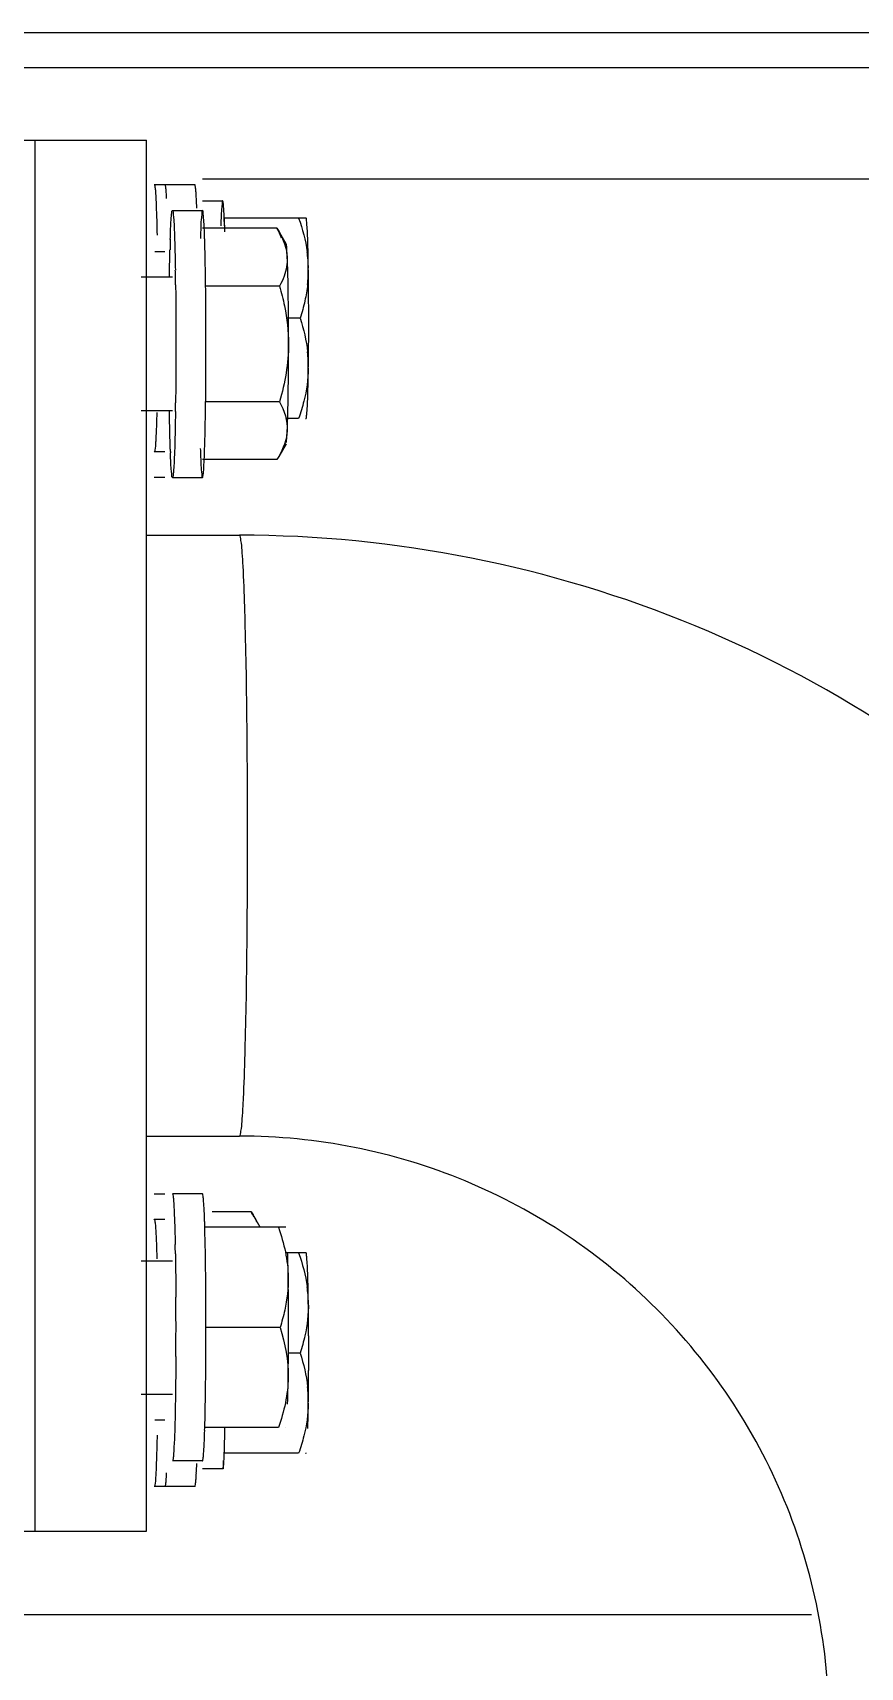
# Model space of a CAD drawing. Header units: millimetres. Extents: x 32496 to 166256, y 3504 to 23939.
# Drawn here: x 98670.6 to 98744.9, y 8088.3 to 8235.2 of the extents above; entities that cross this region are included whole.
import ezdxf

# ---------------------------------------------------------------- set-up
doc = ezdxf.new("R2010")
doc.units = ezdxf.units.MM
doc.layers.get('0').update_dxf_attribs({"lineweight": 35})
doc.layers.add('变压器模型_1__0', color=7, linetype='Continuous')

# ---------------------------------------------------------------- blocks, each defined once
blk = doc.blocks.new('gtrytrgtrr')
at = {"layer": '变压器模型_1__0', "color": 6, "linetype": 'Continuous'}
for p, q in [((67190.26, -72841.13), (66810.66, -72841.13)), ((67190.26, -72844.29), (66810.66, -72844.29)), ((66890.74, -72850.79), (66903.93, -72850.79)), ((66893.93, -72975.79), (66893.93, -72850.79)), ((66903.93, -72975.79), (66903.93, -72850.79)), ((67190.26, -72854.29), (66908.95, -72854.29)), ((66908.26, -72854.79), (66904.62, -72854.79)), ((66906.25, -72857.1), (66908.95, -72857.1)), ((66908.95, -72856.24), (66910.76, -72856.24)), ((66915.64, -72858.7), (66908.95, -72858.7)), ((66910.9, -72857.79), (66910.92, -72859.04)), ((66918.26, -72857.79), (66910.9, -72857.79)), ((66915.64, -72858.7), (66915.8, -72858.97)), ((66916.46, -72860.11), (66915.8, -72858.97)), ((66904.67, -72860.79), (66905.57, -72860.79)), ((66906.25, -72863.1), (66903.45, -72863.1)), ((66915.88, -72863.9), (66909.19, -72863.9)), ((66917.73, -72866.79), (66916.57, -72866.79)), ((66906.25, -72875.1), (66903.45, -72875.1)), ((66915.88, -72874.29), (66909.19, -72874.29)), ((66917.59, -72875.79), (66916.46, -72875.79)), ((66918.21, -72875.79), (66918.26, -72875.79)), ((66905.57, -72878.79), (66904.62, -72878.79)), ((66915.64, -72879.49), (66908.95, -72879.49)), ((66915.8, -72879.22), (66915.64, -72879.49)), ((66916.46, -72878.09), (66915.8, -72879.22)), ((66905.57, -72881.1), (66904.62, -72881.1)), ((66906.25, -72881.1), (66908.95, -72881.1)), ((66903.93, -72886.29), (66912.29, -72886.29)), ((66903.93, -72940.29), (66912.29, -72940.29)), ((66904.62, -72945.49), (66905.57, -72945.49)), ((66908.95, -72945.49), (66906.25, -72945.49)), ((66905.57, -72947.79), (66904.62, -72947.79)), ((66916.45, -72948.49), (66909.09, -72948.49)), ((66913.33, -72947.09), (66909.82, -72947.09)), ((66913.33, -72947.09), (66913.49, -72947.36)), ((66914.14, -72948.49), (66913.49, -72947.36)), ((66903.45, -72951.49), (66906.25, -72951.49)), ((66906.51, -72950.88), (66906.52, -72951.36)), ((66918.26, -72950.79), (66916.45, -72950.79)), ((66915.92, -72957.49), (66909.22, -72957.49)), ((66917.73, -72959.79), (66916.65, -72959.79)), ((66903.45, -72963.49), (66906.25, -72963.49)), ((66906.52, -72963.61), (66906.51, -72964.08)), ((66904.67, -72965.79), (66905.57, -72965.79)), ((66915.78, -72966.49), (66909.09, -72966.49)), ((66910.94, -72966.41), (66910.9, -72968.79)), ((66917.59, -72968.79), (66910.9, -72968.79)), ((66918.21, -72968.79), (66918.26, -72968.79)), ((66908.95, -72969.49), (66906.25, -72969.49)), ((66910.81, -72970.18), (66908.95, -72970.18)), ((66910.81, -72969.46), (66910.81, -72970.18)), ((66908.26, -72971.79), (66904.62, -72971.79)), ((66890.74, -72975.79), (66903.93, -72975.79)), ((66441.26, -72983.29), (66963.68, -72983.29))]:
    blk.add_line(p, q, dxfattribs=at)
for centre, radius, start, end in [((66851.07, -72859.03), 57.41, 2.1398, 2.9904), ((66846.1, -72860.59), 64.86, 1.8604, 2.701), ((67055.89, -72864.53), 149.91, 178.339, 178.5094), ((67028.21, -72863.72), 122.22, 178.112, 178.341), ((66777.56, -72864.02), 131.66, 1.5143, 1.881), ((66906.42, -72862.49), 12.05, 0.9212, 7.9254), ((66628.8, -72867.29), 277.75, 0.8815, 0.9953), ((66598.85, -72867.74), 307.71, 0.7371, 0.8811), ((66906.48, -72862.46), 11.98, 353.7906, 0.818), ((66906.48, -72871.12), 11.98, 359.1833, 6.2132), ((66598.05, -72870.44), 308.5, 359.1187, 359.2683), ((66792.69, -72872.19), 123.97, 358.29, 358.7572), ((66850.74, -72873.98), 65.89, 357.4647, 358.3335), ((66771.81, -72874), 137.41, 358.0998, 358.5958), ((67002.67, -72875.32), 96.67, 181.9183, 182.1122), ((66766.82, -72952.72), 142.4, 1.4626, 1.7957), ((66906.47, -72950.75), 7.78, 24.2365, 28.0791), ((66664.12, -72955.04), 242.43, 0.9828, 1.1846), ((66906.42, -72955.49), 12.05, 0.9212, 7.9254), ((66459.85, -72957.49), 446.72, 359.6639, 0.3483), ((66462.54, -72957.49), 446.72, 359.6517, 0.3361), ((66581.17, -72959.79), 337.33, 359.7345, 0.2655), ((66906.48, -72964.12), 11.98, 359.1833, 6.2132), ((66771.17, -72962.38), 138.04, 358.2036, 358.4727), ((66722.99, -72961.11), 186.25, 358.4762, 358.8213), ((66779.6, -72963.79), 131.4, 358.1473, 358.7381), ((66844.33, -72965.91), 66.64, 357.2989, 358.1714), ((66863.82, -72968.19), 44.64, 356.9442, 357.304), ((66842.75, -72967.21), 65.74, 357.3152, 357.8275)]:
    blk.add_arc(centre, radius, start, end, dxfattribs=at)
for points, knots in [([(66904.62, -72854.79), (66904.65, -72854.79), (66904.66, -72854.95), (66904.71, -72855.13), (66904.73, -72855.54), (66904.75, -72855.84), (66904.76, -72856.02)], [0, 0, 0, 0, 0.069702, 0.260174, 0.571225, 1, 1, 1, 1]), ([(66905.57, -72854.79), (66905.59, -72854.79), (66905.61, -72854.95), (66905.65, -72855.13), (66905.67, -72855.54), (66905.69, -72855.84), (66905.7, -72856.02)], [0, 0, 0, 0, 0.069702, 0.260174, 0.571225, 1, 1, 1, 1]), ([(66908.4, -72856.03), (66908.39, -72855.85), (66908.37, -72855.55), (66908.35, -72855.14), (66908.3, -72854.95), (66908.29, -72854.79), (66908.26, -72854.79)], [0, 0, 0, 0, 0.428782, 0.739861, 0.93035, 1, 1, 1, 1]), ([(66904.76, -72856.02), (66904.77, -72856.23), (66904.82, -72857.34), (66904.85, -72858.45), (66904.87, -72859.34)], [0, 0, 0, 0, 0.196806, 1, 1, 1, 1]), ([(66906.06, -72859.7), (66906.06, -72859.44), (66906.09, -72858.68), (66906.12, -72857.91), (66906.18, -72857.41)], [0, 0, 0, 0, 0.333885, 1, 1, 1, 1]), ([(66906.18, -72857.41), (66906.18, -72857.36), (66906.21, -72857.28), (66906.19, -72857.1), (66906.25, -72857.1)], [0, 0, 0, 0, 0.428297, 1, 1, 1, 1]), ([(66906.25, -72857.1), (66906.31, -72857.1), (66906.29, -72857.44), (66906.38, -72857.81), (66906.4, -72858.67), (66906.43, -72859.28), (66906.44, -72859.64)], [0, 0, 0, 0, 0.067125, 0.259821, 0.57384, 1, 1, 1, 1]), ([(66908.95, -72857.1), (66908.89, -72857.1), (66908.91, -72857.44), (66908.82, -72857.81), (66908.8, -72858.67), (66908.77, -72859.28), (66908.76, -72859.64)], [0, 0, 0, 0, 0.067125, 0.259821, 0.57384, 1, 1, 1, 1]), ([(66909.02, -72857.41), (66909.02, -72857.36), (66908.99, -72857.28), (66909.01, -72857.1), (66908.95, -72857.1)], [0, 0, 0, 0, 0.428297, 1, 1, 1, 1]), ([(66909.09, -72858.45), (66909.09, -72858.34), (66909.07, -72858), (66909.05, -72857.65), (66909.02, -72857.41)], [0, 0, 0, 0, 0.312587, 1, 1, 1, 1]), ([(66910.76, -72856.24), (66910.71, -72856.24), (66910.73, -72856.54), (66910.65, -72856.88), (66910.63, -72857.64), (66910.6, -72858.18), (66910.59, -72858.5)], [0, 0, 0, 0, 0.067919, 0.260222, 0.57345, 1, 1, 1, 1]), ([(66910.8, -72856.36), (66910.8, -72856.33), (66910.79, -72856.3), (66910.78, -72856.24), (66910.76, -72856.24)], [0, 0, 0, 0, 0.715973, 1, 1, 1, 1]), ([(66910.83, -72856.59), (66910.83, -72856.55), (66910.82, -72856.47), (66910.81, -72856.39), (66910.8, -72856.36)], [0, 0, 0, 0, 0.563548, 1, 1, 1, 1]), ([(66910.9, -72857.53), (66910.89, -72857.43), (66910.87, -72857.12), (66910.86, -72856.81), (66910.83, -72856.59)], [0, 0, 0, 0, 0.3064, 1, 1, 1, 1]), ([(66909.15, -72859.7), (66909.14, -72859.58), (66909.13, -72859.17), (66909.11, -72858.75), (66909.09, -72858.45)], [0, 0, 0, 0, 0.277284, 1, 1, 1, 1]), ([(66918.34, -72858.33), (66918.33, -72858.2), (66918.29, -72858.08), (66918.31, -72857.79), (66918.26, -72857.79)], [0, 0, 0, 0, 0.740027, 1, 1, 1, 1]), ([(66918.46, -72862.29), (66918.46, -72861.86), (66918.43, -72860.54), (66918.41, -72859.22), (66918.34, -72858.33)], [0, 0, 0, 0, 0.324034, 1, 1, 1, 1]), ([(66906.44, -72859.64), (66906.45, -72859.85), (66906.48, -72860.79), (66906.5, -72861.73), (66906.51, -72862.46)], [0, 0, 0, 0, 0.221177, 1, 1, 1, 1]), ([(66916.57, -72861.3), (66916.55, -72861.02), (66916.5, -72860.64), (66916.52, -72860.21), (66916.46, -72860.11)], [0, 0, 0, 0, 0.702467, 1, 1, 1, 1]), ([(66905.98, -72863.01), (66905.98, -72862.8), (66906, -72862), (66906.01, -72861.21), (66906.03, -72860.63)], [0, 0, 0, 0, 0.26787, 1, 1, 1, 1]), ([(66909.23, -72863.82), (66909.23, -72863.52), (66909.21, -72862.43), (66909.19, -72861.33), (66909.17, -72860.54)], [0, 0, 0, 0, 0.272366, 1, 1, 1, 1]), ([(66916.68, -72869.1), (66916.68, -72868.32), (66916.67, -72865.72), (66916.65, -72863.12), (66916.57, -72861.3)], [0, 0, 0, 0, 0.298652, 1, 1, 1, 1]), ([(66918.49, -72865.23), (66918.49, -72864.97), (66918.49, -72863.99), (66918.48, -72863.01), (66918.46, -72862.29)], [0, 0, 0, 0, 0.261286, 1, 1, 1, 1]), ([(66906.53, -72863.79), (66906.54, -72864.21), (66906.56, -72865.98), (66906.56, -72867.75), (66906.56, -72869.1)], [0, 0, 0, 0, 0.239034, 1, 1, 1, 1]), ([(66909.26, -72869.1), (66909.26, -72868.64), (66909.26, -72866.88), (66909.25, -72865.12), (66909.23, -72863.82)], [0, 0, 0, 0, 0.256926, 1, 1, 1, 1]), ([(66918.46, -72871.29), (66918.47, -72870.82), (66918.5, -72868.8), (66918.5, -72866.78), (66918.49, -72865.23)], [0, 0, 0, 0, 0.234212, 1, 1, 1, 1]), ([(66906.56, -72869.1), (66906.56, -72869.55), (66906.56, -72871.31), (66906.55, -72873.07), (66906.53, -72874.38)], [0, 0, 0, 0, 0.256926, 1, 1, 1, 1]), ([(66909.23, -72874.41), (66909.24, -72873.98), (66909.26, -72872.21), (66909.26, -72870.44), (66909.26, -72869.1)], [0, 0, 0, 0, 0.239034, 1, 1, 1, 1]), ([(66916.63, -72874.88), (66916.64, -72874.45), (66916.67, -72872.53), (66916.68, -72870.6), (66916.68, -72869.1)], [0, 0, 0, 0, 0.222137, 1, 1, 1, 1]), ([(66918.41, -72873.69), (66918.42, -72873.51), (66918.44, -72872.71), (66918.46, -72871.91), (66918.46, -72871.29)], [0, 0, 0, 0, 0.222097, 1, 1, 1, 1]), ([(66909.18, -72877.36), (66909.18, -72877.14), (66909.21, -72876.15), (66909.22, -72875.17), (66909.23, -72874.41)], [0, 0, 0, 0, 0.229367, 1, 1, 1, 1]), ([(66918.34, -72875.25), (66918.35, -72875.15), (66918.38, -72874.63), (66918.4, -72874.11), (66918.41, -72873.69)], [0, 0, 0, 0, 0.192346, 1, 1, 1, 1]), ([(66904.85, -72875.27), (66904.84, -72875.49), (66904.82, -72876.25), (66904.79, -72877.01), (66904.76, -72877.55)], [0, 0, 0, 0, 0.291747, 1, 1, 1, 1]), ([(66906.06, -72878.55), (66906.05, -72878.31), (66906.02, -72877.18), (66905.99, -72876.06), (66905.98, -72875.18)], [0, 0, 0, 0, 0.217861, 1, 1, 1, 1]), ([(66906.51, -72875.73), (66906.51, -72875.99), (66906.49, -72876.91), (66906.47, -72877.83), (66906.45, -72878.5)], [0, 0, 0, 0, 0.27641, 1, 1, 1, 1]), ([(66918.25, -72875.77), (66918.25, -72875.78), (66918.25, -72875.79), (66918.26, -72875.79), (66918.26, -72875.79)], [0, 0, 0, 0, 0.637997, 1, 1, 1, 1]), ([(66918.26, -72875.79), (66918.31, -72875.79), (66918.29, -72875.51), (66918.33, -72875.38), (66918.34, -72875.25)], [0, 0, 0, 0, 0.259973, 1, 1, 1, 1]), ([(66904.76, -72877.55), (66904.76, -72877.68), (66904.73, -72878.05), (66904.71, -72878.42), (66904.67, -72878.66)], [0, 0, 0, 0, 0.341292, 1, 1, 1, 1]), ([(66916.49, -72877.96), (66916.5, -72877.9), (66916.53, -72877.55), (66916.55, -72877.19), (66916.57, -72876.89)], [0, 0, 0, 0, 0.160483, 1, 1, 1, 1]), ([(66904.67, -72878.66), (66904.66, -72878.69), (66904.65, -72878.73), (66904.64, -72878.79), (66904.62, -72878.79)], [0, 0, 0, 0, 0.715479, 1, 1, 1, 1]), ([(66906.25, -72881.1), (66906.2, -72881.1), (66906.21, -72880.8), (66906.13, -72880.48), (66906.11, -72879.73), (66906.08, -72879.2), (66906.07, -72878.88)], [0, 0, 0, 0, 0.0672, 0.259133, 0.57286, 1, 1, 1, 1]), ([(66906.45, -72878.5), (66906.44, -72878.75), (66906.41, -72879.52), (66906.38, -72880.28), (66906.32, -72880.79)], [0, 0, 0, 0, 0.333885, 1, 1, 1, 1]), ([(66908.75, -72878.5), (66908.76, -72878.75), (66908.79, -72879.52), (66908.82, -72880.28), (66908.88, -72880.79)], [0, 0, 0, 0, 0.333885, 1, 1, 1, 1]), ([(66909.09, -72879.74), (66909.1, -72879.65), (66909.12, -72879.26), (66909.13, -72878.86), (66909.14, -72878.55)], [0, 0, 0, 0, 0.223154, 1, 1, 1, 1]), ([(66906.32, -72880.79), (66906.32, -72880.83), (66906.29, -72880.92), (66906.31, -72881.1), (66906.25, -72881.1)], [0, 0, 0, 0, 0.428297, 1, 1, 1, 1]), ([(66908.88, -72880.79), (66908.88, -72880.83), (66908.91, -72880.92), (66908.89, -72881.1), (66908.95, -72881.1)], [0, 0, 0, 0, 0.428297, 1, 1, 1, 1]), ([(66908.95, -72881.1), (66908.98, -72881.1), (66908.99, -72880.95), (66909.01, -72880.88), (66909.02, -72880.81)], [0, 0, 0, 0, 0.267184, 1, 1, 1, 1]), ([(66909.02, -72880.81), (66909.03, -72880.74), (66909.06, -72880.39), (66909.08, -72880.03), (66909.09, -72879.74)], [0, 0, 0, 0, 0.183269, 1, 1, 1, 1]), ([(67019.26, -72993.29), (67019.26, -72979.37), (67013.7, -72951.24), (66989.89, -72915.67), (66954.34, -72891.86), (66926.2, -72886.29), (66912.29, -72886.29)], [0, 0, 0, 0, 0.250041, 0.500032, 0.750004, 1, 1, 1, 1]), ([(66965.26, -72993.29), (66965.26, -72986.4), (66962.51, -72972.46), (66950.71, -72954.85), (66933.11, -72943.05), (66919.18, -72940.29), (66912.29, -72940.29)], [0, 0, 0, 0, 0.25012, 0.500126, 0.750058, 1, 1, 1, 1]), ([(66906.25, -72945.49), (66906.28, -72945.49), (66906.29, -72945.64), (66906.33, -72945.83), (66906.36, -72946.24), (66906.38, -72946.53), (66906.39, -72946.71)], [0, 0, 0, 0, 0.069702, 0.260174, 0.571225, 1, 1, 1, 1]), ([(66909.09, -72946.72), (66909.08, -72946.55), (66909.06, -72946.25), (66909.03, -72945.83), (66908.99, -72945.64), (66908.98, -72945.49), (66908.95, -72945.49)], [0, 0, 0, 0, 0.428782, 0.739861, 0.93035, 1, 1, 1, 1]), ([(66906.39, -72946.71), (66906.4, -72946.93), (66906.45, -72948.03), (66906.48, -72949.14), (66906.5, -72950.03)], [0, 0, 0, 0, 0.196806, 1, 1, 1, 1]), ([(66909.15, -72948.25), (66909.15, -72948.11), (66909.13, -72947.6), (66909.11, -72947.09), (66909.09, -72946.72)], [0, 0, 0, 0, 0.283265, 1, 1, 1, 1]), ([(66904.6, -72947.82), (66904.6, -72947.81), (66904.61, -72947.8), (66904.62, -72947.79), (66904.62, -72947.79)], [0, 0, 0, 0, 0.652295, 1, 1, 1, 1]), ([(66904.62, -72947.79), (66904.65, -72947.79), (66904.66, -72947.95), (66904.71, -72948.13), (66904.73, -72948.54), (66904.75, -72948.84), (66904.76, -72949.02)], [0, 0, 0, 0, 0.069702, 0.260174, 0.571225, 1, 1, 1, 1]), ([(66904.76, -72949.02), (66904.77, -72949.17), (66904.81, -72949.94), (66904.83, -72950.72), (66904.85, -72951.33)], [0, 0, 0, 0, 0.2058, 1, 1, 1, 1]), ([(66909.26, -72954.86), (66909.25, -72954.33), (66909.24, -72952.41), (66909.21, -72950.48), (66909.17, -72949.08)], [0, 0, 0, 0, 0.275973, 1, 1, 1, 1]), ([(66906.52, -72951.36), (66906.53, -72951.63), (66906.54, -72952.77), (66906.55, -72953.9), (66906.56, -72954.77)], [0, 0, 0, 0, 0.237739, 1, 1, 1, 1]), ([(66916.65, -72952.99), (66916.65, -72952.78), (66916.64, -72952.04), (66916.62, -72951.3), (66916.6, -72950.76)], [0, 0, 0, 0, 0.272775, 1, 1, 1, 1]), ([(66918.34, -72951.33), (66918.33, -72951.2), (66918.29, -72951.08), (66918.31, -72950.79), (66918.26, -72950.79)], [0, 0, 0, 0, 0.740027, 1, 1, 1, 1]), ([(66918.46, -72955.29), (66918.46, -72954.86), (66918.43, -72953.54), (66918.41, -72952.22), (66918.34, -72951.33)], [0, 0, 0, 0, 0.324034, 1, 1, 1, 1]), ([(66916.65, -72961.99), (66916.66, -72961.26), (66916.69, -72958.26), (66916.69, -72955.26), (66916.65, -72952.99)], [0, 0, 0, 0, 0.241088, 1, 1, 1, 1]), ([(66918.49, -72958.23), (66918.49, -72957.97), (66918.49, -72956.99), (66918.48, -72956.01), (66918.46, -72955.29)], [0, 0, 0, 0, 0.261286, 1, 1, 1, 1]), ([(66906.56, -72960.11), (66906.56, -72960.41), (66906.55, -72961.58), (66906.53, -72962.75), (66906.52, -72963.61)], [0, 0, 0, 0, 0.260923, 1, 1, 1, 1]), ([(66909.2, -72964.94), (66909.2, -72964.58), (66909.23, -72963), (66909.25, -72961.42), (66909.26, -72960.2)], [0, 0, 0, 0, 0.228468, 1, 1, 1, 1]), ([(66918.46, -72964.29), (66918.47, -72964.06), (66918.48, -72963.08), (66918.49, -72962.1), (66918.49, -72961.35)], [0, 0, 0, 0, 0.236446, 1, 1, 1, 1]), ([(66916.6, -72964.38), (66916.6, -72964.2), (66916.63, -72963.4), (66916.64, -72962.61), (66916.65, -72961.99)], [0, 0, 0, 0, 0.222097, 1, 1, 1, 1]), ([(66906.51, -72964.08), (66906.51, -72964.5), (66906.48, -72965.89), (66906.44, -72967.28), (66906.39, -72968.25)], [0, 0, 0, 0, 0.304127, 1, 1, 1, 1]), ([(66918.42, -72966.57), (66918.42, -72966.4), (66918.44, -72965.64), (66918.46, -72964.88), (66918.46, -72964.29)], [0, 0, 0, 0, 0.224395, 1, 1, 1, 1]), ([(66904.87, -72967.18), (66904.86, -72967.52), (66904.84, -72968.64), (66904.8, -72969.77), (66904.76, -72970.55)], [0, 0, 0, 0, 0.300006, 1, 1, 1, 1]), ([(66909.09, -72968.26), (66909.09, -72968.15), (66909.12, -72967.63), (66909.14, -72967.12), (66909.15, -72966.71)], [0, 0, 0, 0, 0.215143, 1, 1, 1, 1]), ([(66916.43, -72966.47), (66916.43, -72966.47), (66916.44, -72966.48), (66916.44, -72966.49), (66916.45, -72966.49)], [0, 0, 0, 0, 0.637997, 1, 1, 1, 1]), ([(66906.39, -72968.25), (66906.38, -72968.42), (66906.36, -72968.72), (66906.33, -72969.14), (66906.29, -72969.33), (66906.28, -72969.49), (66906.25, -72969.49)], [0, 0, 0, 0, 0.428782, 0.739861, 0.93035, 1, 1, 1, 1]), ([(66908.95, -72969.49), (66908.98, -72969.49), (66908.99, -72969.33), (66909.03, -72969.14), (66909.06, -72968.73), (66909.08, -72968.44), (66909.09, -72968.26)], [0, 0, 0, 0, 0.069702, 0.260174, 0.571225, 1, 1, 1, 1]), ([(66910.81, -72970.18), (66910.82, -72970.12), (66910.86, -72969.74), (66910.88, -72969.37), (66910.9, -72969.05)], [0, 0, 0, 0, 0.162069, 1, 1, 1, 1]), ([(66918.25, -72968.77), (66918.25, -72968.78), (66918.25, -72968.79), (66918.26, -72968.79), (66918.26, -72968.79)], [0, 0, 0, 0, 0.637997, 1, 1, 1, 1]), ([(66904.76, -72970.55), (66904.76, -72970.68), (66904.73, -72971.05), (66904.71, -72971.42), (66904.67, -72971.66)], [0, 0, 0, 0, 0.341292, 1, 1, 1, 1]), ([(66905.7, -72970.55), (66905.69, -72970.73), (66905.67, -72971.03), (66905.65, -72971.44), (66905.61, -72971.63), (66905.59, -72971.79), (66905.57, -72971.79)], [0, 0, 0, 0, 0.428782, 0.739861, 0.93035, 1, 1, 1, 1]), ([(66908.26, -72971.79), (66908.29, -72971.79), (66908.3, -72971.64), (66908.35, -72971.45), (66908.37, -72971.04), (66908.39, -72970.74), (66908.4, -72970.57)], [0, 0, 0, 0, 0.069702, 0.260174, 0.571225, 1, 1, 1, 1]), ([(66904.67, -72971.66), (66904.66, -72971.69), (66904.65, -72971.73), (66904.64, -72971.79), (66904.62, -72971.79)], [0, 0, 0, 0, 0.715479, 1, 1, 1, 1])]:
    blk.add_open_spline(points, degree=3, knots=knots, dxfattribs=at)
for points in [[(66916.05, -72859.6), (66915.94, -72859.29), (66915.8, -72858.99), (66915.64, -72858.7)], [(66917.59, -72857.79), (66917.94, -72858.78), (66918.21, -72859.79), (66918.35, -72860.82)], [(66915.8, -72858.97), (66916.21, -72859.68), (66916.53, -72860.49), (66916.57, -72861.3)], [(66916.57, -72861.3), (66916.59, -72861.88), (66916.48, -72862.47), (66916.28, -72863.01)], [(66916.28, -72863.01), (66916.17, -72863.31), (66916.03, -72863.61), (66915.88, -72863.9)], [(66915.88, -72863.9), (66916.05, -72864.49), (66916.2, -72865.09), (66916.32, -72865.69)], [(66918.4, -72863.76), (66918.34, -72864.26), (66918.26, -72864.75), (66918.15, -72865.24)], [(66916.32, -72865.69), (66916.55, -72866.81), (66916.68, -72867.95), (66916.68, -72869.1)], [(66918.15, -72865.24), (66918.03, -72865.76), (66917.89, -72866.28), (66917.73, -72866.79)], [(66917.73, -72866.79), (66918.04, -72867.78), (66918.28, -72868.79), (66918.4, -72869.82)], [(66916.68, -72869.1), (66916.68, -72870.85), (66916.37, -72872.61), (66915.88, -72874.29)], [(66918.46, -72871.29), (66918.45, -72872.28), (66918.3, -72873.28), (66918.06, -72874.24)], [(66915.88, -72874.29), (66916.3, -72875.08), (66916.61, -72876), (66916.57, -72876.89)], [(66918.06, -72874.24), (66917.93, -72874.76), (66917.77, -72875.28), (66917.59, -72875.79)], [(66906.52, -72875.18), (66906.52, -72875.37), (66906.52, -72875.55), (66906.51, -72875.73)], [(66916.57, -72876.89), (66916.53, -72877.71), (66916.21, -72878.52), (66915.8, -72879.22)], [(66913.49, -72947.36), (66913.61, -72947.56), (66913.72, -72947.77), (66913.81, -72947.99)], [(66915.78, -72948.49), (66916.28, -72949.93), (66916.63, -72951.46), (66916.65, -72952.99)], [(66917.59, -72950.79), (66917.94, -72951.78), (66918.21, -72952.79), (66918.35, -72953.82)], [(66916.65, -72952.99), (66916.67, -72953.97), (66916.55, -72954.97), (66916.34, -72955.94)], [(66918.46, -72955.29), (66918.48, -72956.28), (66918.36, -72957.28), (66918.15, -72958.24)], [(66916.34, -72955.94), (66916.22, -72956.46), (66916.08, -72956.98), (66915.92, -72957.49)], [(66915.92, -72957.49), (66916.38, -72958.93), (66916.67, -72960.47), (66916.65, -72961.99)], [(66918.15, -72958.24), (66918.03, -72958.76), (66917.89, -72959.28), (66917.73, -72959.79)], [(66917.73, -72959.79), (66918.04, -72960.78), (66918.28, -72961.79), (66918.4, -72962.82)], [(66916.65, -72961.99), (66916.63, -72963.51), (66916.28, -72965.04), (66915.78, -72966.49)], [(66918.46, -72964.29), (66918.45, -72965.28), (66918.3, -72966.28), (66918.06, -72967.24)], [(66918.06, -72967.24), (66917.93, -72967.76), (66917.77, -72968.28), (66917.59, -72968.79)]]:
    blk.add_open_spline(points, degree=3, dxfattribs=at)
at = {"layer": '变压器模型_1__0', "color": 9, "linetype": 'Continuous'}
for points, knots in [([(66912.6, -72889.07), (66912.58, -72888.67), (66912.53, -72888), (66912.48, -72887.07), (66912.38, -72886.65), (66912.35, -72886.29), (66912.29, -72886.29)], [0, 0, 0, 0, 0.429458, 0.740476, 0.930551, 1, 1, 1, 1]), ([(66912.79, -72894.2), (66912.78, -72893.7), (66912.73, -72891.99), (66912.67, -72890.28), (66912.6, -72889.07)], [0, 0, 0, 0, 0.291907, 1, 1, 1, 1]), ([(66912.6, -72937.58), (66912.62, -72937.23), (66912.7, -72935.49), (66912.75, -72933.76), (66912.79, -72932.38)], [0, 0, 0, 0, 0.205406, 1, 1, 1, 1]), ([(66912.29, -72940.29), (66912.35, -72940.29), (66912.38, -72939.95), (66912.48, -72939.53), (66912.53, -72938.63), (66912.58, -72937.97), (66912.6, -72937.58)], [0, 0, 0, 0, 0.069563, 0.259603, 0.570555, 1, 1, 1, 1])]:
    blk.add_open_spline(points, degree=3, knots=knots, dxfattribs=at)
blk.add_open_spline([(66912.79, -72932.38), (66912.96, -72926.02), (66913.04, -72913.29), (66912.96, -72900.56), (66912.79, -72894.2)], degree=3, dxfattribs=at)

msp = doc.modelspace()

# ---------------------------------------------------------------- block references
msp.add_blockref('gtrytrgtrr', (31776.885, 81076.369))

doc.saveas('drawing.dxf')
